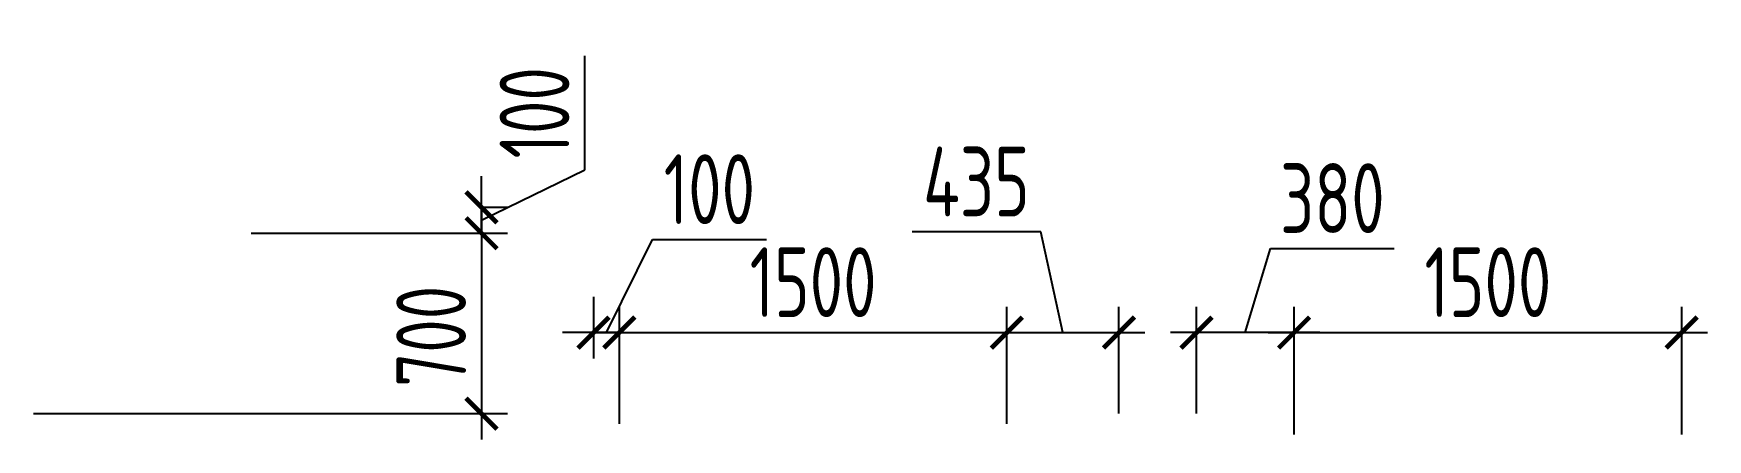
# Model space of a CAD drawing. Header units: millimetres. Extents: x -350007 to 536090, y -888 to 198380.
# Drawn here: x 96411 to 102890, y 78600 to 80171 of the extents above; entities that cross this region are included whole.
import ezdxf

# ---------------------------------------------------------------- set-up
doc = ezdxf.new("R2010")
doc.units = ezdxf.units.MM
doc.layers.add('АР_Размеры нов.', color=15, linetype='Continuous', lineweight=0)
doc.styles.add('ISOCPEUR', font='isocpeur.ttf', dxfattribs={"width": 0.7})
doc.dimstyles.new('R_100', dxfattribs={"dimtxt": 270, "dimasz": 120, "dimexe": 100, "dimexo": 0, "dimgap": 60, "dimtad": 1, "dimdec": 0, "dimrnd": 5, "dimzin": 0, "dimdsep": 46, "dimtxsty": 'ISOCPEUR', "dimblk": 'ARCHTICK', "dimcen": 0, "dimdle": 100, "dimclrd": 256, "dimclre": 256, "dimclrt": 256, "dimadec": 0, "dimazin": 0, "dimtfac": 2, "dimtdec": 0, "dimtofl": 0, "dimtmove": 1, "dimatfit": 3, "dimfxl": 1, "dimtvp": 3, "dimtolj": 1, "dimtzin": 0, "dimarcsym": 0})

# ---------------------------------------------------------------- blocks, each defined once
blk = doc.blocks.new('_ArchTick')
at = {"color": 0, "linetype": 'ByBlock', "const_width": 0.15}
blk.add_lwpolyline([(-0.5, -0.5), (0.5, 0.5)], dxfattribs=at)
blk = doc.blocks.new('*D2615')
at = {"layer": 'Defpoints', "color": 0, "ltscale": 100, "transparency": 16777216}
for p in [(100178.7, 79013.9), (98678.8, 78660.4), (100178.7, 78660.4)]:
    blk.add_point(p, dxfattribs=at)
at = {"layer": 'АР_Размеры нов.', "lineweight": -2, "ltscale": 100, "transparency": 16777216}
for p, q in [((98678.8, 78660.4), (98678.8, 79113.9)), ((100178.7, 78660.4), (100178.7, 79113.9)), ((98578.8, 79013.9), (100278.7, 79013.9))]:
    blk.add_line(p, q, dxfattribs=at)
at = {"layer": 'АР_Размеры нов.', "lineweight": -2, "ltscale": 100, "transparency": 16777216, "xscale": 120, "yscale": 120, "zscale": 120, "rotation": 180}
blk.add_blockref('_ArchTick', (98678.8, 79013.9), dxfattribs=at)
at = {"layer": 'АР_Размеры нов.', "lineweight": -2, "ltscale": 100, "transparency": 16777216, "xscale": 120, "yscale": 120, "zscale": 120}
blk.add_blockref('_ArchTick', (100178.7, 79013.9), dxfattribs=at)
at = {"layer": 'АР_Размеры нов.', "ltscale": 100, "transparency": 16777216, "insert": (99428.8, 79208.9), "char_height": 270, "attachment_point": 5, "style": 'ISOCPEUR'}
blk.add_mtext('\\A1;1500', dxfattribs=at)
blk = doc.blocks.new('*D2616')
at = {"layer": 'Defpoints', "color": 0, "ltscale": 100, "transparency": 16777216}
for p in [(102790.3, 79013.9), (101290.3, 78620.3), (102790.3, 78620.3)]:
    blk.add_point(p, dxfattribs=at)
at = {"layer": 'АР_Размеры нов.', "lineweight": -2, "ltscale": 100, "transparency": 16777216}
for p, q in [((101290.3, 78620.3), (101290.3, 79113.9)), ((102790.3, 78620.3), (102790.3, 79113.9)), ((101190.3, 79013.9), (102890.3, 79013.9))]:
    blk.add_line(p, q, dxfattribs=at)
at = {"layer": 'АР_Размеры нов.', "lineweight": -2, "ltscale": 100, "transparency": 16777216, "xscale": 120, "yscale": 120, "zscale": 120, "rotation": 180}
blk.add_blockref('_ArchTick', (101290.3, 79013.9), dxfattribs=at)
at = {"layer": 'АР_Размеры нов.', "lineweight": -2, "ltscale": 100, "transparency": 16777216, "xscale": 120, "yscale": 120, "zscale": 120}
blk.add_blockref('_ArchTick', (102790.3, 79013.9), dxfattribs=at)
at = {"layer": 'АР_Размеры нов.', "ltscale": 100, "transparency": 16777216, "insert": (102040.3, 79208.9), "char_height": 270, "attachment_point": 5, "style": 'ISOCPEUR'}
blk.add_mtext('\\A1;1500', dxfattribs=at)
blk = doc.blocks.new('*D2118')
at = {"layer": 'Defpoints', "color": 0, "ltscale": 500, "transparency": 16777216}
for p in [(97253.6, 79398.5), (96411.4, 78700.3), (98145.4, 78700.3)]:
    blk.add_point(p, dxfattribs=at)
at = {"layer": 'АР_Размеры нов.', "lineweight": -2, "ltscale": 500, "transparency": 16777216}
for p, q in [((98145.4, 79498.5), (98145.4, 78600.3)), ((97253.6, 79398.5), (98245.4, 79398.5)), ((96411.4, 78700.3), (98245.4, 78700.3))]:
    blk.add_line(p, q, dxfattribs=at)
at = {"layer": 'АР_Размеры нов.', "lineweight": -2, "ltscale": 500, "transparency": 16777216, "xscale": 120, "yscale": 120, "zscale": 120}
for p, rotation in [((98145.4, 79398.5), 90), ((98145.4, 78700.3), 270)]:
    blk.add_blockref('_ArchTick', p, dxfattribs=dict(at, rotation=rotation))
at = {"layer": 'АР_Размеры нов.', "lineweight": 13, "ltscale": 500, "transparency": 16777216, "insert": (97950.4, 78999.4), "char_height": 270, "attachment_point": 5, "rotation": 90, "style": 'ISOCPEUR'}
blk.add_mtext('\\A1;700', dxfattribs=at)
blk = doc.blocks.new('*D2119')
at = {"layer": 'Defpoints', "color": 0, "ltscale": 500, "transparency": 16777216}
for p in [(98145.4, 79498.5), (98145.4, 79498.5), (98145.4, 79398.5)]:
    blk.add_point(p, dxfattribs=at)
at = {"layer": 'АР_Размеры нов.', "lineweight": -2, "ltscale": 500, "transparency": 16777216}
for p, q in [((98545.4, 79643.7), (98545.4, 80085)), ((98145.4, 79448.5), (98545.4, 79643.7)), ((98145.4, 79498.5), (98145.4, 79618.5)), ((98145.4, 79498.5), (98245.4, 79498.5)), ((98145.4, 79398.5), (98145.4, 79498.5)), ((98145.4, 79398.5), (98245.4, 79398.5)), ((98145.4, 79398.5), (98145.4, 79278.5))]:
    blk.add_line(p, q, dxfattribs=at)
at = {"layer": 'АР_Размеры нов.', "lineweight": -2, "ltscale": 500, "transparency": 16777216, "xscale": 120, "yscale": 120, "zscale": 120}
for p, rotation in [((98145.4, 79498.5), 270), ((98145.4, 79398.5), 90)]:
    blk.add_blockref('_ArchTick', p, dxfattribs=dict(at, rotation=rotation))
at = {"layer": 'АР_Размеры нов.', "lineweight": 13, "ltscale": 500, "transparency": 16777216, "insert": (98350.4, 79864.3), "char_height": 270, "attachment_point": 5, "rotation": 90, "style": 'ISOCPEUR'}
blk.add_mtext('\\A1;100', dxfattribs=at)
blk = doc.blocks.new('*D2122')
at = {"layer": 'Defpoints', "color": 0, "ltscale": 500, "transparency": 16777216}
for p in [(100612.5, 79013.9), (100178.7, 78660.4), (100612.5, 78700.3)]:
    blk.add_point(p, dxfattribs=at)
at = {"layer": 'АР_Размеры нов.', "lineweight": -2, "ltscale": 500, "transparency": 16777216}
for p, q in [((100309.8, 79403.1), (99811.8, 79403.1)), ((100395.6, 79013.9), (100309.8, 79403.1)), ((100178.7, 78660.4), (100178.7, 79113.9)), ((100612.5, 78700.3), (100612.5, 79113.9)), ((100078.7, 79013.9), (100712.5, 79013.9))]:
    blk.add_line(p, q, dxfattribs=at)
at = {"layer": 'АР_Размеры нов.', "lineweight": -2, "ltscale": 500, "transparency": 16777216, "xscale": 120, "yscale": 120, "zscale": 120, "rotation": 180}
blk.add_blockref('_ArchTick', (100178.7, 79013.9), dxfattribs=at)
at = {"layer": 'АР_Размеры нов.', "lineweight": -2, "ltscale": 500, "transparency": 16777216, "xscale": 120, "yscale": 120, "zscale": 120}
blk.add_blockref('_ArchTick', (100612.5, 79013.9), dxfattribs=at)
at = {"layer": 'АР_Размеры нов.', "lineweight": 13, "ltscale": 500, "transparency": 16777216, "insert": (100060.8, 79598.1), "char_height": 270, "attachment_point": 5, "style": 'ISOCPEUR'}
blk.add_mtext('\\A1;435', dxfattribs=at)
blk = doc.blocks.new('*D2123')
at = {"layer": 'Defpoints', "color": 0, "ltscale": 500, "transparency": 16777216}
for p in [(100912.5, 79013.9), (100912.5, 78700.3), (101290.3, 78620.3)]:
    blk.add_point(p, dxfattribs=at)
at = {"layer": 'АР_Размеры нов.', "lineweight": -2, "ltscale": 500, "transparency": 16777216}
for p, q in [((101101.4, 79013.9), (101198.9, 79338.9)), ((101198.9, 79338.9), (101678, 79338.9)), ((100912.5, 78700.3), (100912.5, 79113.9)), ((101290.3, 78620.3), (101290.3, 79113.9)), ((101390.3, 79013.9), (100812.5, 79013.9))]:
    blk.add_line(p, q, dxfattribs=at)
at = {"layer": 'АР_Размеры нов.', "lineweight": -2, "ltscale": 500, "transparency": 16777216, "xscale": 120, "yscale": 120, "zscale": 120, "rotation": 180}
blk.add_blockref('_ArchTick', (100912.5, 79013.9), dxfattribs=at)
at = {"layer": 'АР_Размеры нов.', "lineweight": -2, "ltscale": 500, "transparency": 16777216, "xscale": 120, "yscale": 120, "zscale": 120}
blk.add_blockref('_ArchTick', (101290.3, 79013.9), dxfattribs=at)
at = {"layer": 'АР_Размеры нов.', "lineweight": 13, "ltscale": 500, "transparency": 16777216, "insert": (101438.4, 79533.9), "char_height": 270, "attachment_point": 5, "style": 'ISOCPEUR'}
blk.add_mtext('\\A1;380', dxfattribs=at)
blk = doc.blocks.new('*D2124')
at = {"layer": 'Defpoints', "color": 0, "ltscale": 500, "transparency": 16777216}
for p in [(98578.8, 79151.8), (98578.8, 79013.9), (98678.8, 78660.4)]:
    blk.add_point(p, dxfattribs=at)
at = {"layer": 'АР_Размеры нов.', "lineweight": -2, "ltscale": 500, "transparency": 16777216}
for p, q in [((98628.8, 79013.9), (98806.6, 79373.6)), ((98806.6, 79373.6), (99247.9, 79373.6)), ((98578.8, 79151.8), (98578.8, 78913.9)), ((98678.8, 78660.4), (98678.8, 79113.9)), ((98578.8, 79013.9), (98458.8, 79013.9)), ((98678.8, 79013.9), (98578.8, 79013.9)), ((98678.8, 79013.9), (98798.8, 79013.9))]:
    blk.add_line(p, q, dxfattribs=at)
at = {"layer": 'АР_Размеры нов.', "lineweight": -2, "ltscale": 500, "transparency": 16777216, "xscale": 120, "yscale": 120, "zscale": 120}
blk.add_blockref('_ArchTick', (98578.8, 79013.9), dxfattribs=at)
at = {"layer": 'АР_Размеры нов.', "lineweight": -2, "ltscale": 500, "transparency": 16777216, "xscale": 120, "yscale": 120, "zscale": 120, "rotation": 180}
blk.add_blockref('_ArchTick', (98678.8, 79013.9), dxfattribs=at)
at = {"layer": 'АР_Размеры нов.', "lineweight": 13, "ltscale": 500, "transparency": 16777216, "insert": (99027.3, 79568.6), "char_height": 270, "attachment_point": 5, "style": 'ISOCPEUR'}
blk.add_mtext('\\A1;100', dxfattribs=at)

msp = doc.modelspace()

# ---------------------------------------------------------------- dimensions: what is measured, and where the dimension line sits
at = {"layer": 'АР_Размеры нов.', "lineweight": 13, "ltscale": 500}
for base, p1, p2, picture, middle in [((98145.4, 79498.5), (98145.4, 79398.5), (98145.4, 79498.5), '*D2119', (98545.4, 79703.7)), ((98145.4, 78700.3), (97253.6, 79398.5), (96411.4, 78700.3), '*D2118', (98145.4, 78999.4))]:
    dim = msp.add_linear_dim(base=base, p1=p1, p2=p2, angle=90, dimstyle='R_100', override={"dimpost": '\\X'}, dxfattribs=at)
    dim.commit()
    dim.dimension.update_dxf_attribs({"geometry": picture, "text_midpoint": middle, "dimtype": 160})
for base, p1, p2, picture, middle in [((100612.5, 79013.9), (100178.7, 78660.4), (100612.5, 78700.3), '*D2122', (100249.8, 79403.1)), ((98578.8, 79013.9), (98678.8, 78660.4), (98578.8, 79151.8), '*D2124', (98866.6, 79373.6))]:
    dim = msp.add_linear_dim(base=base, p1=p1, p2=p2, dimstyle='R_100', override={"dimpost": '\\X', "dimfxl": 2.5, "dimarcsym": 1}, dxfattribs=at)
    dim.commit()
    dim.dimension.update_dxf_attribs({"geometry": picture, "text_midpoint": middle, "dimtype": 160})
dim = msp.add_linear_dim(base=(100912.5, 79013.9), p1=(101290.3, 78620.3), p2=(100912.5, 78700.3), dimstyle='R_100', override={"dimpost": '\\X', "dimfxl": 2.5, "dimarcsym": 1}, dxfattribs=at)
dim.commit()
dim.dimension.update_dxf_attribs({"geometry": '*D2123', "text_midpoint": (101258.9, 79533.9)})
at = {"layer": 'АР_Размеры нов.', "ltscale": 100}
for base, p1, p2, picture, middle in [((100178.7, 79013.9), (98678.8, 78660.4), (100178.7, 78660.4), '*D2615', (99428.8, 79208.9)), ((102790.3, 79013.9), (101290.3, 78620.3), (102790.3, 78620.3), '*D2616', (102040.3, 79208.9))]:
    dim = msp.add_linear_dim(base=base, p1=p1, p2=p2, dimstyle='R_100', override={"dimpost": '\\X', "dimfxl": 2.5, "dimarcsym": 1}, dxfattribs=at)
    dim.commit()
    dim.dimension.update_dxf_attribs({"geometry": picture, "text_midpoint": middle})

doc.saveas('drawing.dxf')
